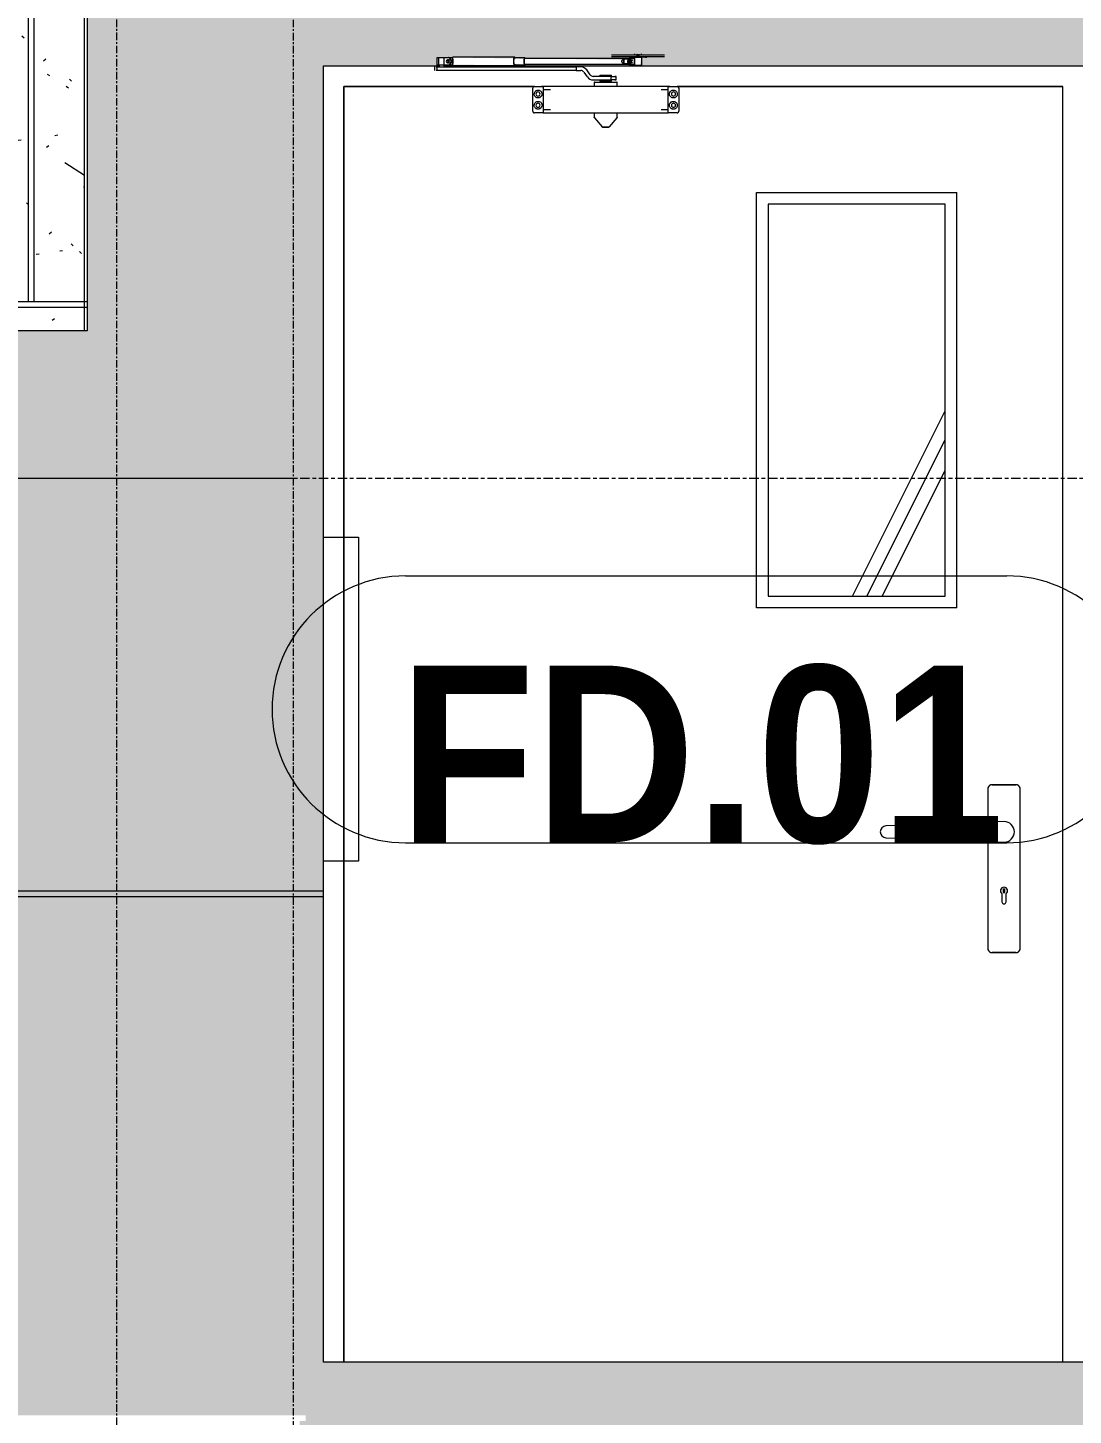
# Model space of a CAD drawing. Header units: millimetres. Extents: x 9199 to 175431, y -4466 to 35300.
# Drawn here: x 33386 to 35160, y 610 to 2965 of the extents above; entities that cross this region are included whole.
import ezdxf

# ---------------------------------------------------------------- set-up
doc = ezdxf.new("R2010")
doc.units = ezdxf.units.MM
doc.linetypes.add('Centre', pattern=[31.75, 6.35, -4.7625, 15.875, -4.7625])
doc.linetypes.add('Grid Line', pattern=[22.225, 12.7, -3.175, 3.175, -3.175])
for name, color, linetype, lineweight in [('0-1', 7, 'Continuous', 5), ('A-DOOR', 31, 'Continuous', 9), ('A-DOOR-FRAM', 31, 'Continuous', 9), ('A-DOOR-IDEN', 31, 'Continuous', 9), ('A-FLOR-HRAL', 11, 'Continuous', 9), ('A-FLOR-LEVL-2', 51, 'Centre', 9), ('A-WALL', 113, 'Continuous', 9), ('A-WALL-PATT-1', 9, 'Continuous', 9), ('A-WALL-PATT-2', 111, 'Continuous', 5), ('S-BEAM-1', 7, 'Continuous', 9), ('S-GRID-1', 1, 'Grid Line', 9)]:
    doc.layers.add(name, color=color, linetype=linetype, lineweight=lineweight)
doc.styles.add('Arial_B_2', font='arialbd.ttf', dxfattribs={"width": 0.9, "height": 300})

# ---------------------------------------------------------------- blocks, each defined once
blk = doc.blocks.new('NCV_TKTC_KET CAU_rvt-1-TKCS_MẶT ĐỨNG HƯỚNG ĐÔNG')
at = {"layer": 'S-BEAM-1'}
for p, q in [((33887.4, 2100), (33946.9, 2100)), ((33946.9, 2100), (33946.9, 1550)), ((33946.9, 1550), (33887.4, 1550))]:
    blk.add_line(p, q, dxfattribs=at)
blk = doc.blocks.new('NCV_TKTC_TANG 1_rvt-1-TKCS_MẶT ĐỨNG HƯỚNG ĐÔNG')
at = {"layer": 'A-WALL-PATT-1'}
h = blk.add_hatch(dxfattribs=at)
h.set_pattern_fill('FP_2', color=256, style=0, pattern_type=2)
h.set_pattern_definition([(50, (51388.9, 1200), (1093.104, -95.634), [114.3, -1257.3]), (355, (51388.9, 1200), (-211.46, 1146.34), [91.44, -1005.84]), (100.451, (51480, 1192), (881.656, 1050.7), [97.14, -1068.54]), (46.184, (51389, 1504.8), (1626.475, -252.26), [171.45, -1885.95]), (96.636, (51524.5, 1483.8), (1424.42, 1484.57), [145.71, -1602.81]), (351.184, (51389, 1504.8), (1424.43, 1484.55), [137.16, -1508.76]), (21, (51541.3, 1428.6), (909.686, -613.59), [114.3, -1257.3]), (326, (51541.3, 1428.6), (370.81, 1105.13), [91.44, -1005.84]), (71.451, (51617.1, 1377.5), (1280.503, 491.53), [97.14, -1068.54]), (37.5, (51388.93, 1200), (18.531, 507.33), [50.292, -943.356, 50.292, -970.788, -1009.65]), (37.5, (51388.93, 1200), (18.531, 507.33), [-2014.728, 50.292, -959.358]), (7.5, (51388.93, 1200), (400.918, 601.084), [50.292, -531.876, 50.292, -920.496, -384.81]), (7.5, (51388.93, 1200), (400.918, 601.084), [-1552.956, 50.292, -334.518]), (327.5, (51049.1, 1200), (813.545, -34.374), [50.292, -330.708, 50.292, -1138.428, -1577.34]), (327.5, (51049.1, 1200), (813.545, -34.374), [-1569.72, 50.292, -1527.048]), (317.5, (50896.7, 1200), (888.775, 152.56), [50.292, -445.008, 50.292, -739.14, -1120.14]), (317.5, (50896.7, 1200), (888.775, 152.56), [-1284.73, 50.29, -1069.85])])
h.paths.add_polyline_path([(30661, 2450), (30812.4, 2450), (30812.4, 2490), (30646.9, 2490), (30646.9, 2450)])
h.paths.add_polyline_path([(33481.9, 2450), (33481.9, 2490), (33312.4, 2490), (33312.4, 2450)])
h.paths.add_polyline_path([(30812.4, 2500), (30812.4, 3590), (30738.9, 3590), (30738.9, 2500)])
h.paths.add_polyline_path([(30677.4, 2500), (30728.9, 2500), (30728.9, 3590), (30646.9, 3590), (30646.9, 2500), (30664.5, 2500)])
h.paths.add_polyline_path([(33312.4, 2500), (33387, 2500), (33387, 3590), (33312.4, 3590), (33312.4, 2572.9)])
h.paths.add_polyline_path([(33397, 2500), (33481.9, 2500), (33481.9, 3590), (33397, 3590), (33397, 2513.3)])
h.paths.add_polyline_path([(33486.9, 3600), (33486.9, 4950), (30646.9, 4950), (30646.9, 3600), (30812.4, 3600), (30812.4, 4600), (33312.4, 4600), (33312.4, 3600), (33450.5, 3600)])
h = blk.add_hatch(dxfattribs=at)
h.set_pattern_fill('FP_3', color=256, style=0, pattern_type=2)
h.set_pattern_definition([(37.5, (51388.93, 1200), (-4.7995, 146.8239), [5.029, -110.795, 5.029, -124.511, -123.825]), (37.5, (51388.93, 1200), (-4.7995, 146.8239), [-245.364, 5.029, -118.796]), (7.5, (51388.93, 1200), (134.8574, 215.0472), [5.029, -57.455, 5.029, -99.365, -40.005]), (7.5, (51388.93, 1200), (134.8574, 215.0472), [-166.878, 5.029, -34.976]), (327.5, (51295.21, 1200), (237.29776, 0.4316), [5.029, -33.071, 5.029, -132.131, -179.07]), (327.5, (51295.21, 1200), (237.29776, 0.4316), [-175.26, 5.029, -174.041]), (317.5, (51295.2, 1200), (229.067, 66.8792), [5.029, -14.021, 5.029, -84.887, -102.87]), (317.5, (51295.2, 1200), (229.067, 66.8792), [-108.966, 5.029, -97.841])])
h.paths.add_polyline_path([(30661, 2450), (30812.4, 2450), (30812.4, 2490), (30646.9, 2490), (30646.9, 2450)])
h.paths.add_polyline_path([(33481.9, 2450), (33481.9, 2490), (33312.4, 2490), (33312.4, 2450)])
h.paths.add_polyline_path([(30812.4, 2500), (30812.4, 3590), (30738.9, 3590), (30738.9, 2500)])
h.paths.add_polyline_path([(30677.4, 2500), (30728.9, 2500), (30728.9, 3590), (30646.9, 3590), (30646.9, 2500), (30664.5, 2500)])
h.paths.add_polyline_path([(33312.4, 2500), (33387, 2500), (33387, 3590), (33312.4, 3590), (33312.4, 2572.9)])
h.paths.add_polyline_path([(33397, 2500), (33481.9, 2500), (33481.9, 3590), (33397, 3590), (33397, 2513.3)])
h.paths.add_polyline_path([(33486.9, 3600), (33486.9, 4950), (30646.9, 4950), (30646.9, 3600), (30812.4, 3600), (30812.4, 4600), (33312.4, 4600), (33312.4, 3600), (33450.5, 3600)])
blk = doc.blocks.new('FD_01 - FD_01-1200x2200mm-1787917-TKCS_MẶT ĐỨNG HƯỚNG ĐÔNG')
at = {"layer": 'A-DOOR'}
h = blk.add_hatch(dxfattribs=at)
h.set_pattern_fill('FP_1', color=256, style=0, pattern_type=2)
h.set_pattern_definition([(63.435, (53179.2, 1304.34), (-0.001, 1524), [532.46, -2875.3]), (63.435, (51655.2, 1304.34), (-0.001, 1524), [532.46, -2875.3]), (63.435, (53908.74, 1598.8), (-0.001, 1524), [532.46, -2875.3]), (63.435, (52384.74, 1598.8), (-0.001, 1524), [532.46, -2875.3]), (63.435, (53798.3, 1494.84), (-0.001, 1524), [532.46, -2875.3]), (63.435, (52274.3, 1494.84), (-0.001, 1524), [532.46, -2875.3]), (63.435, (53685.8, 2090.1), (-0.001, 1524), [258.8, -3148.97]), (63.435, (52161.8, 2090.1), (-0.001, 1524), [258.8, -3148.97]), (63.435, (53612.15, 1997.95), (-0.001, 1524), [532.46, -2875.3]), (63.435, (52088.15, 1997.95), (-0.001, 1524), [532.46, -2875.3]), (63.435, (53625.14, 2064.1), (-0.001, 1524), [532.46, -2875.3]), (63.435, (52101.14, 2064.1), (-0.001, 1524), [532.46, -2875.3]), (63.435, (53010.3, 1773.94), (-0.001, 1524), [532.46, -2875.3]), (63.435, (51486.3, 1773.94), (-0.001, 1524), [532.46, -2875.3]), (63.435, (53023.3, 1851.9), (-0.001, 1524), [532.46, -2875.3]), (63.435, (51499.3, 1851.9), (-0.001, 1524), [532.46, -2875.3]), (63.435, (53026.8, 1908.1), (-0.001, 1524), [532.46, -2875.3]), (63.435, (51502.8, 1908.1), (-0.001, 1524), [532.46, -2875.3])])
h.paths.add_polyline_path([(34642.4, 2000), (34942.4, 2000), (34942.4, 2665), (34642.4, 2665), (34642.4, 2196.1)])
for p, q in [((34415.2, 2920.3), (34415.2, 2918.5)), ((34421.2, 2920.3), (34421.2, 2920.3)), ((34421.2, 2920.3), (34421.2, 2920.3)), ((34427.2, 2918.5), (34427.2, 2920.3)), ((34076.2, 2898), (34076.2, 2892)), ((34078.6, 2898), (34080.8, 2898)), ((34080.2, 2914), (34080.2, 2901)), ((34080.8, 2914), (34092.4, 2914)), ((34092.4, 2901), (34080.8, 2901)), ((34080.8, 2898), (34316.2, 2898)), ((34080.8, 2892), (34080.8, 2898)), ((34082.7, 2914), (34082.7, 2898)), ((34083.9, 2901), (34083.9, 2898)), ((34092.4, 2914), (34099.5, 2914)), ((34092.4, 2901), (34092.4, 2914)), ((34099.5, 2901), (34092.4, 2901)), ((34092.5, 2898), (34092.5, 2901.2)), ((34093.7, 2898), (34093.7, 2901)), ((34099.5, 2914), (34100, 2914)), ((34099.5, 2914), (34106.3, 2914)), ((34100, 2901), (34099.5, 2901)), ((34106.3, 2901), (34099.5, 2901)), ((34106.3, 2901), (34106.3, 2914)), ((34106.3, 2913.6), (34106.3, 2901.4)), ((34106.3, 2901.4), (34106.3, 2913.6)), ((34211.8, 2914.5), (34107.2, 2914.5)), ((34107.2, 2900.5), (34211.8, 2900.5)), ((34229.2, 2913.5), (34211.8, 2913.5)), ((34211.8, 2901.5), (34229.2, 2901.5)), ((34415.6, 2912.5), (34229.2, 2912.5)), ((34229.2, 2902.5), (34415.6, 2902.5)), ((34324.6, 2898), (34316.2, 2898)), ((34316.2, 2898), (34316.2, 2892)), ((34324.6, 2898), (34324.6, 2898)), ((34376.2, 2918.5), (34376.6, 2918.5)), ((34376.2, 2915.5), (34376.6, 2915.5)), ((34376.6, 2918.5), (34395.8, 2918.5)), ((34376.6, 2915.5), (34395.8, 2915.5)), ((34395.8, 2918.5), (34396.2, 2918.5)), ((34395.8, 2915.5), (34396.2, 2915.5)), ((34396.2, 2918.5), (34401.4, 2918.5)), ((34396.2, 2915.5), (34401.4, 2915.5)), ((34397.1, 2911.5), (34404, 2911.5)), ((34397.1, 2911.5), (34397.1, 2903.5)), ((34404, 2903.5), (34397.1, 2903.5)), ((34401.4, 2918.5), (34402.6, 2918.5)), ((34401.4, 2915.5), (34402.6, 2915.5)), ((34402.6, 2918.5), (34419.1, 2918.5)), ((34402.6, 2915.5), (34419.1, 2915.5)), ((34404, 2911.5), (34405.2, 2911.5)), ((34405.2, 2903.5), (34404, 2903.5)), ((34405.2, 2911.5), (34410, 2911.5)), ((34410, 2903.5), (34405.2, 2903.5)), ((34406.8, 2911.5), (34405.6, 2911.5)), ((34405.6, 2903.5), (34406.8, 2903.5)), ((34406.2, 2914.5), (34408.2, 2914.5)), ((34408.2, 2914.5), (34406.2, 2914.5)), ((34410, 2911.5), (34406.8, 2911.5)), ((34406.8, 2903.5), (34410, 2903.5)), ((34410.3, 2914.5), (34408.2, 2914.5)), ((34410.3, 2914.5), (34415.9, 2914.5)), ((34415.9, 2900.5), (34410.3, 2900.5)), ((34411.6, 2908.9), (34411.6, 2910.8)), ((34411.6, 2904.2), (34411.6, 2906)), ((34414.7, 2914.5), (34414.7, 2900.5)), ((34415.9, 2914.5), (34427.5, 2914.5)), ((34415.9, 2900.5), (34415.9, 2914.5)), ((34427.5, 2900.5), (34415.9, 2900.5)), ((34416.2, 2915.5), (34416.2, 2914.5)), ((34421.2, 2918.5), (34418.7, 2918.5)), ((34418.7, 2918.5), (34421.2, 2918.5)), ((34421.2, 2915.5), (34418.7, 2915.5)), ((34418.7, 2915.5), (34421.2, 2915.5)), ((34421.2, 2915.5), (34418.7, 2915.5)), ((34418.7, 2915.5), (34421.2, 2915.5)), ((34419.1, 2918.5), (34423.3, 2918.5)), ((34419.1, 2918.5), (34423.3, 2918.5)), ((34423.3, 2917.5), (34419.1, 2917.5)), ((34419.1, 2915.5), (34423.3, 2915.5)), ((34419.1, 2915.5), (34423.3, 2915.5)), ((34421.2, 2918.5), (34419.6, 2918.5)), ((34419.6, 2918.5), (34421.2, 2918.5)), ((34421.2, 2918.5), (34423.7, 2918.5)), ((34423.7, 2918.5), (34421.2, 2918.5)), ((34421.2, 2918.5), (34422.7, 2918.5)), ((34422.7, 2918.5), (34421.2, 2918.5)), ((34421.2, 2915.5), (34423.7, 2915.5)), ((34423.7, 2915.5), (34421.2, 2915.5)), ((34421.2, 2915.5), (34423.7, 2915.5)), ((34423.7, 2915.5), (34421.2, 2915.5)), ((34423.3, 2918.5), (34439.8, 2918.5)), ((34423.3, 2915.5), (34439.8, 2915.5)), ((34426, 2900.5), (34427.7, 2900.5)), ((34426.2, 2914.5), (34426.2, 2915.5)), ((34434.2, 2914.5), (34426.8, 2914.5)), ((34427.5, 2914.5), (34427.1, 2914.5)), ((34427.7, 2900.5), (34427.5, 2900.5)), ((34427.7, 2900.5), (34427.7, 2914.5)), ((34434.2, 2914.5), (34436.2, 2914.5)), ((34436.2, 2914.5), (34434.2, 2914.5)), ((34439.8, 2918.5), (34440.9, 2918.5)), ((34439.8, 2915.5), (34440.9, 2915.5)), ((34440.9, 2918.5), (34446.1, 2918.5)), ((34440.9, 2915.5), (34446.1, 2915.5)), ((34446.2, 2918.5), (34446.5, 2918.5)), ((34446.2, 2915.5), (34446.5, 2915.5)), ((34446.5, 2918.5), (34465.8, 2918.5)), ((34446.5, 2915.5), (34465.8, 2915.5)), ((34465.8, 2918.5), (34466.2, 2918.5)), ((34465.8, 2915.5), (34466.2, 2915.5)), ((34080.8, 2892), (34078.6, 2892)), ((34316.2, 2892), (34080.8, 2892)), ((34316.2, 2892), (34324.6, 2892)), ((34329.5, 2889.4), (34335.3, 2881.1)), ((34340.2, 2884.6), (34334.4, 2892.9)), ((34375.6, 2882), (34345.2, 2882)), ((34345.2, 2876), (34375.6, 2876)), ((34356.5, 2884), (34359.2, 2884)), ((34356.5, 2884), (34356.5, 2882)), ((34356.5, 2876), (34356.5, 2874)), ((34357.9, 2874), (34356.5, 2874)), ((34357.6, 2874), (34357.6, 2872)), ((34357.9, 2874), (34357.6, 2874)), ((34357.6, 2874), (34357.9, 2874)), ((34364.2, 2874), (34357.9, 2874)), ((34357.9, 2874), (34360.2, 2874)), ((34359.2, 2874), (34357.9, 2874)), ((34359.2, 2884), (34369.2, 2884)), ((34359.2, 2882), (34359.2, 2884)), ((34359.2, 2874), (34359.2, 2876)), ((34364.2, 2874), (34359.2, 2874)), ((34360.2, 2874), (34368.9, 2874)), ((34372.9, 2874), (34364.2, 2874)), ((34369.2, 2874), (34364.2, 2874)), ((34368.9, 2874), (34372.9, 2874)), ((34369.2, 2884), (34376.6, 2884)), ((34369.2, 2882), (34369.2, 2884)), ((34369.2, 2874), (34369.2, 2876)), ((34372.9, 2874), (34369.2, 2874)), ((34376.6, 2874), (34372.9, 2874)), ((34375.2, 2874), (34374.3, 2874)), ((34374.3, 2874), (34375.2, 2874)), ((34375.2, 2874), (34375.6, 2874)), ((34375.6, 2874), (34375.2, 2874)), ((34375.6, 2876), (34375.6, 2882)), ((34375.6, 2882), (34384, 2882)), ((34384, 2876), (34375.6, 2876)), ((34375.6, 2872), (34375.6, 2874)), ((34376.6, 2882), (34376.6, 2884)), ((34376.6, 2874), (34376.6, 2876)), ((34384, 2882), (34381.8, 2882)), ((34381.8, 2876), (34384, 2876)), ((34384, 2876), (34384, 2882)), ((33922.4, 2865), (33922.4, 700)), ((34245.6, 2865), (33922.4, 2865)), ((34242.6, 2823), (34242.6, 2862)), ((34245.6, 2865), (34257.8, 2865)), ((34260.6, 2865), (34257.8, 2865)), ((34257.8, 2865), (34259.8, 2865)), ((34260.2, 2865), (34260.5, 2865)), ((34472.6, 2865), (34260.6, 2865)), ((34260.6, 2865), (34260.6, 2864.7)), ((34260.6, 2864.7), (34260.6, 2856.1)), ((34272.6, 2859), (34260.6, 2859)), ((34260.6, 2856.1), (34260.6, 2854.3)), ((34260.6, 2854.3), (34260.6, 2830.7)), ((34347, 2872), (34347, 2865)), ((34347.7, 2872), (34347, 2872)), ((34347, 2872), (34385.4, 2872)), ((34385.4, 2872), (34386.1, 2872)), ((34386.1, 2872), (34385.4, 2872)), ((34386.1, 2865), (34386.1, 2872)), ((34472.6, 2859), (34460.6, 2859)), ((34475.3, 2865), (34472.6, 2865)), ((34472.6, 2865), (34472.9, 2865)), ((34472.6, 2864.7), (34472.6, 2865)), ((34472.6, 2856.1), (34472.6, 2864.7)), ((34472.6, 2854.3), (34472.6, 2856.1)), ((34472.6, 2830.7), (34472.6, 2854.3)), ((34473.3, 2865), (34475.3, 2865)), ((34475.3, 2865), (34487.6, 2865)), ((35142.4, 2865), (34487.6, 2865)), ((34490.6, 2862), (34490.6, 2823)), ((35142.4, 700), (35142.4, 2865)), ((34260.6, 2830.7), (34260.6, 2828.9)), ((34260.6, 2828.9), (34260.6, 2820.3)), ((34260.6, 2826), (34272.6, 2826)), ((34460.6, 2826), (34472.6, 2826)), ((34472.6, 2828.9), (34472.6, 2830.7)), ((34472.6, 2820.3), (34472.6, 2828.9)), ((34257.8, 2820), (34245.6, 2820)), ((34259.8, 2820), (34257.8, 2820)), ((34260.5, 2820), (34260.2, 2820)), ((34260.6, 2820.3), (34260.6, 2820)), ((34260.6, 2820), (34472.6, 2820)), ((34347.1, 2820), (34347.1, 2812.4)), ((34347.3, 2811.7), (34360.3, 2796.3)), ((34372.8, 2796.3), (34385.8, 2811.7)), ((34386.1, 2812.4), (34386.1, 2820)), ((34472.6, 2820), (34472.6, 2820.3)), ((34472.9, 2820), (34472.6, 2820)), ((34475.3, 2820), (34473.3, 2820)), ((34487.6, 2820), (34475.3, 2820)), ((34366.6, 2796), (34366.6, 2796)), ((34366.6, 2796), (34366.6, 2796)), ((34622.4, 1980), (34622.4, 2685)), ((34622.4, 2685), (34962.4, 2685)), ((34962.4, 1980), (34962.4, 2685)), ((34642.4, 2665), (34642.4, 2000)), ((34942.4, 2665), (34642.4, 2665)), ((34942.4, 2000), (34942.4, 2665)), ((34962.4, 1980), (34622.4, 1980)), ((34642.4, 2000), (34942.4, 2000)), ((35014.9, 1672.5), (35014.9, 1616.5)), ((35062.4, 1680), (35022.4, 1680)), ((35022.4, 1680), (35062.4, 1680)), ((35069.9, 1402.5), (35069.9, 1672.5)), ((35042.4, 1617.5), (34842, 1610)), ((34842, 1590), (35042.4, 1582.5)), ((35014.9, 1583.5), (35014.9, 1402.5)), ((35038.9, 1495.1), (35038.9, 1481.2)), ((35041.7, 1497), (35041.7, 1503)), ((35043.1, 1503), (35043.1, 1497)), ((35045.9, 1481.2), (35045.9, 1495.1)), ((35022.4, 1395), (35062.4, 1395)), ((35062.4, 1395), (35022.4, 1395))]:
    blk.add_line(p, q, dxfattribs=at)
at = {"layer": 'A-DOOR', "flags": 128}
for points in [[(34393.9, 2907.5), (34394, 2908.3), (34394.3, 2909), (34394.7, 2909.7), (34395.4, 2910.4), (34396.2, 2911), (34397.1, 2911.5)], [(34397.1, 2903.5), (34396.2, 2904), (34395.4, 2904.6), (34394.7, 2905.3), (34394.3, 2906), (34394, 2906.7), (34393.9, 2907.5)], [(34397, 2909.7), (34396.7, 2909), (34396.5, 2908.3), (34396.5, 2907.5)], [(34396.5, 2907.5), (34396.5, 2906.7), (34396.7, 2906), (34397, 2905.3)], [(34245.6, 2865), (34244.9, 2864.9), (34244.3, 2864.7), (34243.7, 2864.3), (34243.2, 2863.9), (34242.9, 2863.3), (34242.6, 2862.7), (34242.6, 2862)], [(34490.6, 2862), (34490.5, 2862.7), (34490.3, 2863.3), (34489.9, 2863.9), (34489.4, 2864.3), (34488.9, 2864.7), (34488.2, 2864.9), (34487.6, 2865)], [(34242.6, 2823), (34242.6, 2822.3), (34242.9, 2821.7), (34243.2, 2821.1), (34243.7, 2820.7), (34244.3, 2820.3), (34244.9, 2820.1), (34245.6, 2820)], [(34347.3, 2811.7), (34347.3, 2811.7), (34347.3, 2811.8), (34347.2, 2811.8), (34347.2, 2811.8), (34347.2, 2811.9), (34347.2, 2811.9), (34347.2, 2812), (34347.1, 2812), (34347.1, 2812), (34347.1, 2812.1), (34347.1, 2812.1), (34347.1, 2812.2), (34347.1, 2812.2), (34347.1, 2812.3), (34347.1, 2812.3), (34347.1, 2812.3), (34347.1, 2812.4), (34347.1, 2812.4)], [(34386.1, 2812.4), (34386.1, 2812.4), (34386, 2812.3), (34386, 2812.3), (34386, 2812.2), (34386, 2812.2), (34386, 2812.1), (34386, 2812.1), (34386, 2812.1), (34386, 2812), (34386, 2812), (34385.9, 2811.9), (34385.9, 2811.9), (34385.9, 2811.9), (34385.9, 2811.8), (34385.9, 2811.8), (34385.8, 2811.7), (34385.8, 2811.7), (34385.8, 2811.7)], [(34487.6, 2820), (34488.2, 2820.1), (34488.9, 2820.3), (34489.4, 2820.7), (34489.9, 2821.1), (34490.3, 2821.7), (34490.5, 2822.3), (34490.6, 2823)], [(34361, 2796), (34360.9, 2796), (34360.9, 2796), (34360.9, 2796), (34360.8, 2796), (34360.8, 2796), (34360.8, 2796), (34360.7, 2796), (34360.7, 2796), (34360.7, 2796.1), (34360.6, 2796.1), (34360.6, 2796.1), (34360.6, 2796.1), (34360.5, 2796.1), (34360.5, 2796.1), (34360.5, 2796.2), (34360.4, 2796.2), (34360.4, 2796.2), (34360.4, 2796.2), (34360.3, 2796.3), (34360.3, 2796.3), (34360.3, 2796.3), (34360.3, 2796.3)], [(34366.6, 2796), (34366.3, 2796), (34366.1, 2796), (34365.9, 2796), (34365.7, 2796), (34365.4, 2796), (34365.2, 2796), (34365, 2796), (34364.8, 2796), (34364.6, 2796), (34364.4, 2796), (34364.2, 2796), (34364, 2796), (34363.8, 2796), (34363.6, 2796), (34363.4, 2796), (34363.2, 2796), (34363, 2796), (34362.9, 2796), (34362.7, 2796), (34362.6, 2796), (34362.4, 2796), (34362.3, 2796), (34362.1, 2796), (34362, 2796), (34361.9, 2796), (34361.7, 2796), (34361.6, 2796), (34361.5, 2796), (34361.4, 2796), (34361.4, 2796), (34361.3, 2796), (34361.2, 2796), (34361.2, 2796), (34361.1, 2796), (34361.1, 2796), (34361, 2796), (34361, 2796), (34361, 2796), (34361, 2796)], [(34361, 2796), (34361, 2796), (34361, 2796), (34361, 2796), (34361, 2796), (34361.1, 2796), (34361.1, 2796), (34361.2, 2796), (34361.3, 2796), (34361.3, 2796), (34361.4, 2796), (34361.5, 2796), (34361.6, 2796), (34361.7, 2796), (34361.8, 2796), (34362, 2796), (34362.1, 2796), (34362.2, 2796), (34362.4, 2796), (34362.5, 2796), (34362.7, 2796), (34362.8, 2796), (34363, 2796), (34363.2, 2796), (34363.4, 2796), (34363.5, 2796), (34363.7, 2796), (34363.9, 2796), (34364.1, 2796), (34364.3, 2796), (34364.5, 2796), (34364.7, 2796), (34365, 2796), (34365.2, 2796), (34365.4, 2796), (34365.6, 2796), (34365.8, 2796), (34366, 2796), (34366.3, 2796), (34366.5, 2796), (34366.6, 2796)], [(34366.6, 2796), (34366.8, 2796), (34367, 2796), (34367.2, 2796), (34367.4, 2796), (34367.7, 2796), (34367.9, 2796), (34368.1, 2796), (34368.3, 2796), (34368.5, 2796), (34368.7, 2796), (34368.9, 2796), (34369.1, 2796), (34369.3, 2796), (34369.5, 2796), (34369.7, 2796), (34369.9, 2796), (34370.1, 2796), (34370.2, 2796), (34370.4, 2796), (34370.6, 2796), (34370.7, 2796), (34370.9, 2796), (34371, 2796), (34371.1, 2796), (34371.2, 2796), (34371.4, 2796), (34371.5, 2796), (34371.6, 2796), (34371.7, 2796), (34371.7, 2796), (34371.8, 2796), (34371.9, 2796), (34372, 2796), (34372, 2796), (34372, 2796), (34372.1, 2796), (34372.1, 2796), (34372.1, 2796), (34372.1, 2796)], [(34372.1, 2796), (34372.1, 2796), (34372.1, 2796), (34372.1, 2796), (34372.1, 2796), (34372, 2796), (34372, 2796), (34371.9, 2796), (34371.8, 2796), (34371.8, 2796), (34371.7, 2796), (34371.6, 2796), (34371.5, 2796), (34371.4, 2796), (34371.3, 2796), (34371.2, 2796), (34371, 2796), (34370.9, 2796), (34370.7, 2796), (34370.6, 2796), (34370.4, 2796), (34370.3, 2796), (34370.1, 2796), (34369.9, 2796), (34369.8, 2796), (34369.6, 2796), (34369.4, 2796), (34369.2, 2796), (34369, 2796), (34368.8, 2796), (34368.6, 2796), (34368.4, 2796), (34368.2, 2796), (34367.9, 2796), (34367.7, 2796), (34367.5, 2796), (34367.3, 2796), (34367.1, 2796), (34366.8, 2796), (34366.6, 2796), (34366.6, 2796)], [(34372.8, 2796.3), (34372.8, 2796.3), (34372.8, 2796.3), (34372.8, 2796.2), (34372.7, 2796.2), (34372.7, 2796.2), (34372.7, 2796.2), (34372.6, 2796.2), (34372.6, 2796.1), (34372.6, 2796.1), (34372.5, 2796.1), (34372.5, 2796.1), (34372.5, 2796.1), (34372.4, 2796.1), (34372.4, 2796), (34372.4, 2796), (34372.3, 2796), (34372.3, 2796), (34372.3, 2796), (34372.2, 2796), (34372.2, 2796), (34372.2, 2796), (34372.1, 2796)], [(35022.4, 1680), (35022.1, 1680), (35021.8, 1680), (35021.5, 1679.9), (35021.2, 1679.9), (35020.9, 1679.9), (35020.6, 1679.8), (35020.3, 1679.7), (35020, 1679.6), (35019.7, 1679.5), (35019.4, 1679.4), (35019.2, 1679.3), (35018.9, 1679.2), (35018.6, 1679), (35018.4, 1678.9), (35018.1, 1678.7), (35017.9, 1678.5), (35017.6, 1678.3), (35017.4, 1678.1), (35017.2, 1677.9), (35017, 1677.7), (35016.8, 1677.5), (35016.6, 1677.3), (35016.4, 1677), (35016.2, 1676.8), (35016.1, 1676.6), (35015.9, 1676.3), (35015.7, 1676), (35015.6, 1675.8), (35015.5, 1675.5), (35015.4, 1675.2), (35015.3, 1674.9), (35015.2, 1674.7), (35015.1, 1674.4), (35015, 1674.1), (35015, 1673.8), (35014.9, 1673.5), (35014.9, 1673.2), (35014.9, 1672.9), (35014.9, 1672.6), (35014.9, 1672.5)], [(35069.9, 1672.5), (35069.9, 1672.8), (35069.8, 1673.1), (35069.8, 1673.4), (35069.8, 1673.7), (35069.7, 1674), (35069.6, 1674.3), (35069.6, 1674.6), (35069.5, 1674.9), (35069.4, 1675.1), (35069.3, 1675.4), (35069.1, 1675.7), (35069, 1676), (35068.9, 1676.2), (35068.7, 1676.5), (35068.6, 1676.7), (35068.4, 1677), (35068.2, 1677.2), (35068, 1677.4), (35067.8, 1677.7), (35067.6, 1677.9), (35067.4, 1678.1), (35067.1, 1678.3), (35066.9, 1678.5), (35066.7, 1678.6), (35066.4, 1678.8), (35066.2, 1679), (35065.9, 1679.1), (35065.6, 1679.3), (35065.4, 1679.4), (35065.1, 1679.5), (35064.8, 1679.6), (35064.5, 1679.7), (35064.2, 1679.8), (35063.9, 1679.8), (35063.6, 1679.9), (35063.3, 1679.9), (35063, 1680), (35062.7, 1680), (35062.4, 1680), (35062.4, 1680)], [(35014.9, 1402.5), (35014.9, 1402.2), (35014.9, 1401.9), (35014.9, 1401.6), (35015, 1401.3), (35015, 1401), (35015.1, 1400.7), (35015.2, 1400.4), (35015.2, 1400.2), (35015.3, 1399.9), (35015.5, 1399.6), (35015.6, 1399.3), (35015.7, 1399), (35015.9, 1398.8), (35016, 1398.5), (35016.2, 1398.3), (35016.4, 1398), (35016.5, 1397.8), (35016.7, 1397.6), (35016.9, 1397.3), (35017.1, 1397.1), (35017.4, 1396.9), (35017.6, 1396.7), (35017.8, 1396.5), (35018.1, 1396.4), (35018.3, 1396.2), (35018.6, 1396), (35018.8, 1395.9), (35019.1, 1395.8), (35019.4, 1395.6), (35019.7, 1395.5), (35019.9, 1395.4), (35020.2, 1395.3), (35020.5, 1395.2), (35020.8, 1395.2), (35021.1, 1395.1), (35021.4, 1395.1), (35021.7, 1395), (35022, 1395), (35022.3, 1395), (35022.4, 1395)], [(35062.4, 1395), (35062.7, 1395), (35063, 1395), (35063.3, 1395.1), (35063.6, 1395.1), (35063.9, 1395.1), (35064.1, 1395.2), (35064.4, 1395.3), (35064.7, 1395.4), (35065, 1395.5), (35065.3, 1395.6), (35065.6, 1395.7), (35065.8, 1395.8), (35066.1, 1396), (35066.3, 1396.1), (35066.6, 1396.3), (35066.8, 1396.5), (35067.1, 1396.7), (35067.3, 1396.9), (35067.5, 1397.1), (35067.7, 1397.3), (35067.9, 1397.5), (35068.1, 1397.7), (35068.3, 1398), (35068.5, 1398.2), (35068.7, 1398.4), (35068.8, 1398.7), (35069, 1399), (35069.1, 1399.2), (35069.2, 1399.5), (35069.4, 1399.8), (35069.5, 1400.1), (35069.5, 1400.3), (35069.6, 1400.6), (35069.7, 1400.9), (35069.8, 1401.2), (35069.8, 1401.5), (35069.8, 1401.8), (35069.9, 1402.1), (35069.9, 1402.4), (35069.9, 1402.5)]]:
    blk.add_lwpolyline(points, dxfattribs=at)
at = {"layer": 'A-DOOR'}
for centre, radius, start, end in [((34251.6, 2852), 3.5, 0, 180), ((34251.6, 2852), 3.5, 180, 0), ((34481.6, 2852), 3.5, 0, 180), ((34481.6, 2852), 3.5, 180, 0), ((34251.6, 2833), 3.5, 0, 180), ((34251.6, 2833), 3.5, 180, 0), ((34481.6, 2833), 3.5, 0, 180), ((34481.6, 2833), 3.5, 180, 0), ((35022.4, 1672.5), 7.5, 150, 180), ((35022.4, 1672.5), 7.5, 90, 120), ((35062.4, 1672.5), 7.5, 60, 90), ((35062.4, 1672.5), 7.5, 0, 30), ((34842.4, 1600), 10, 92.1456, 180), ((35042.4, 1600), 17.5, 0, 90), ((34842.4, 1600), 10, 180, 267.8544), ((35042.4, 1600), 17.5, 270, 360), ((35042.4, 1500), 6, 305.6853, 234.3147), ((35042.4, 1503), 0.7, 0, 180), ((35042.4, 1503), 0.7, 0, 180), ((35042.4, 1497), 0.7, 180, 0), ((35042.4, 1497), 0.7, 180, 0), ((35042.4, 1481.2), 3.5, 180, 0), ((35022.4, 1402.5), 7.52, 180, 210), ((35022.4, 1402.5), 7.52, 240, 270), ((35062.4, 1402.5), 7.5, 270, 300), ((35062.4, 1402.5), 7.5, 330, 0)]:
    blk.add_arc(centre, radius, start, end, dxfattribs=at)
for centre, major_axis, ratio, start_param, end_param in [((34098.2, 2907.5), (0, 2.5), 0.965835, 4.712389, 7.853982), ((34098.2, 2907.5), (0, 2.5), 0.965835, 1.570796, 4.712389), ((34098.8, 2907.5), (0, 2.5), 0.965835, 4.712389, 7.853982), ((34098.8, 2907.5), (0, 2.5), 0.965835, 4.712389, 7.853982), ((34098.8, 2907.5), (0, 2.5), 0.965835, 1.570796, 4.712389), ((34098.8, 2907.5), (0, 2.5), 0.965835, 1.570796, 4.712389), ((34100.6, 2907.5), (0, 2.5), 0.965835, 5.497787, 7.853982), ((34100.6, 2907.5), (0, 2.5), 0.965835, 1.570796, 3.926991), ((34100.6, 2907.5), (0, 2.5), 0.965835, 5.497787, 7.853982), ((34100.6, 2907.5), (0, 2.5), 0.965835, 1.570796, 3.926991), ((34101.1, 2907.5), (0, 2.5), 0.965835, 5.759587, 7.853982), ((34101.1, 2907.5), (0, 2.5), 0.965835, 1.570796, 3.665191), ((34097.6, 2907.5), (0, 6.79), 0.965835, 4.712389, 5.992125), ((34097.6, 2907.5), (0, 6.79), 0.965835, 3.432653, 4.712389), ((34098.1, 2907.5), (0, 6.79), 0.965835, 4.712389, 5.992125), ((34098.1, 2907.5), (0, 6.79), 0.965835, 3.432653, 4.712389), ((34107.2, 2907.5), (0, 7), 0.259156, 0, 0.50718), ((34107.2, 2907.5), (0, 7), 0.259156, 2.634413, 3.141593), ((34211.8, 2907.5), (0, 7), 0.259156, 5.497787, 7.853982), ((34211.8, 2907.5), (0, 7), 0.259156, 1.570796, 3.926991), ((34211.8, 2907.5), (0, 6), 0.259156, 5.759587, 7.853982), ((34211.8, 2907.5), (0, 6), 0.259156, 1.570796, 3.665191), ((34229.2, 2907.5), (0, 6), 0.259156, 5.759587, 7.853982), ((34229.2, 2907.5), (0, 6), 0.259156, 1.570796, 3.665191), ((34229.2, 2907.5), (0, 5), 0.259156, 0, 1.570796), ((34229.2, 2907.5), (0, 5), 0.259156, 1.570796, 3.141593), ((34324.6, 2886), (0, 12), 1, 5.323254, 6.283185), ((34410.3, 2907.5), (0, 7), 0.965835, 0, 1.570796), ((34410.3, 2907.5), (0, 7), 0.965835, 1.570796, 3.141593), ((34410.8, 2907.5), (0, 7), 0.965835, 0.261799, 1.570796), ((34410.8, 2907.5), (0, 7), 0.965835, 1.570796, 2.879793), ((34408.1, 2907.5), (0, 2.5), 0.965835, 4.712389, 7.853982), ((34408.1, 2907.5), (0, 2.5), 0.965835, 1.570796, 4.712389), ((34412.4, 2907.5), (0, 7), 0.965835, 0.523599, 1.308997), ((34412.4, 2907.5), (0, 7), 0.965835, 1.832596, 2.617994), ((34412.9, 2907.5), (0, 7), 0.965835, 0.523599, 1.570796), ((34412.9, 2907.5), (0, 7), 0.965835, 1.570796, 2.617994), ((34408.6, 2907.5), (0, 2.5), 0.965835, 5.759587, 7.853982), ((34408.6, 2907.5), (0, 2.5), 0.965835, 5.759587, 7.853982), ((34408.6, 2907.5), (0, 2.5), 0.965835, 1.570796, 3.665191), ((34408.6, 2907.5), (0, 2.5), 0.965835, 1.570796, 3.665191), ((34410.1, 2907.5), (0, 2.5), 0.965835, 0.261799, 1.570796), ((34410.1, 2907.5), (0, 2.5), 0.965835, 0.261799, 1.570796), ((34410.1, 2907.5), (0, 2.5), 0.965835, 1.570796, 2.879793), ((34410.1, 2907.5), (0, 2.5), 0.965835, 1.570796, 2.879793), ((34410.7, 2907.5), (0, 2.5), 0.965835, 0.523599, 1.570796), ((34410.7, 2907.5), (0, 2.5), 0.965835, 1.570796, 2.617994), ((34408.6, 2907.5), (0, 2.5), 0.965835, 5.235988, 5.497787), ((34408.6, 2907.5), (0, 2.5), 0.965835, 5.235988, 5.497787), ((34408.6, 2907.5), (0, 2.5), 0.965835, 3.926991, 4.18879), ((34408.6, 2907.5), (0, 2.5), 0.965835, 3.926991, 4.18879), ((34410.1, 2907.5), (0, 2.5), 0.965835, 5.759587, 6.021386), ((34410.1, 2907.5), (0, 2.5), 0.965835, 5.759587, 6.021386), ((34410.1, 2907.5), (0, 2.5), 0.965835, 3.403392, 3.665191), ((34410.1, 2907.5), (0, 2.5), 0.965835, 3.403392, 3.665191), ((34412.4, 2907.5), (0, 5), 0.259156, 1.110588, 1.340692), ((34412.4, 2907.5), (0, 5), 0.259156, 1.8009, 2.031004), ((34410.7, 2907.5), (0, 2.5), 0.965835, 5.759587, 6.021386), ((34410.7, 2907.5), (0, 2.5), 0.965835, 3.403392, 3.665191), ((34324.6, 2886), (0, 6), 1, 5.323254, 6.283185), ((34345.2, 2888), (0, 12), 1, 2.181662, 3.141593), ((34345.2, 2888), (0, 6), 1, 2.181662, 3.141593)]:
    blk.add_ellipse(centre, major_axis=major_axis, ratio=ratio, start_param=start_param, end_param=end_param, dxfattribs=at)
for points, knots in [([(34106.3, 2913.6), (34106.3, 2913.5), (34106.3, 2913.2), (34106.4, 2912.8), (34106.4, 2912.5), (34106.5, 2912.3), (34106.6, 2912), (34106.6, 2911.8), (34106.7, 2911.7), (34106.7, 2911.5), (34106.7, 2911.3), (34106.8, 2911.1), (34106.9, 2910.8), (34106.9, 2910.6), (34107, 2910.4), (34107, 2910.3), (34107.1, 2910), (34107.1, 2909.8), (34107.2, 2909.4), (34107.3, 2909), (34107.3, 2908.7), (34107.4, 2908.2), (34107.4, 2907.8), (34107.4, 2907.5)], [0, 0, 0, 0, 0.1, 0.2, 0.25, 0.3, 0.35, 0.375, 0.4, 0.425, 0.45, 0.5, 0.55, 0.575, 0.6, 0.625, 0.65, 0.7, 0.75, 0.8, 0.85, 0.9, 1, 1, 1, 1]), ([(34107.4, 2907.5), (34107.4, 2907.2), (34107.4, 2906.8), (34107.3, 2906.3), (34107.3, 2906), (34107.2, 2905.6), (34107.1, 2905.2), (34107.1, 2905), (34107, 2904.7), (34107, 2904.6), (34106.9, 2904.4), (34106.9, 2904.2), (34106.8, 2903.9), (34106.7, 2903.7), (34106.7, 2903.5), (34106.7, 2903.3), (34106.6, 2903.2), (34106.6, 2903), (34106.5, 2902.7), (34106.4, 2902.5), (34106.4, 2902.2), (34106.3, 2901.8), (34106.3, 2901.5), (34106.3, 2901.4)], [0, 0, 0, 0, 0.1, 0.15, 0.2, 0.25, 0.3, 0.35, 0.375, 0.4, 0.425, 0.45, 0.5, 0.55, 0.575, 0.6, 0.625, 0.65, 0.7, 0.75, 0.8, 0.9, 1, 1, 1, 1]), ([(34245.2, 2852), (34245.2, 2853.2), (34245.7, 2855), (34247.2, 2856.9), (34248.6, 2857.9), (34250.3, 2858.5), (34252.1, 2858.7), (34253.9, 2858.4), (34255.5, 2857.6), (34256.9, 2856.4), (34257.5, 2855.4), (34257.8, 2854.9)], [0, 0, 0, 0, 0.2, 0.3, 0.4, 0.5, 0.6, 0.7, 0.8, 0.9, 1, 1, 1, 1]), ([(34257.8, 2849.1), (34257.3, 2848), (34256.1, 2846.7), (34253.9, 2845.6), (34252.1, 2845.3), (34250.3, 2845.5), (34248.6, 2846.1), (34247.2, 2847.1), (34246.1, 2848.5), (34245.3, 2850.2), (34245.2, 2851.4), (34245.2, 2852)], [0, 0, 0, 0, 0.2, 0.3, 0.4, 0.5, 0.6, 0.7, 0.8, 0.9, 1, 1, 1, 1]), ([(34475.3, 2854.9), (34475.8, 2856), (34477, 2857.3), (34479.2, 2858.4), (34481, 2858.7), (34482.8, 2858.5), (34484.5, 2857.9), (34485.9, 2856.9), (34487, 2855.5), (34487.8, 2853.8), (34487.9, 2852.6), (34487.9, 2852)], [0, 0, 0, 0, 0.2, 0.3, 0.4, 0.5, 0.6, 0.7, 0.8, 0.9, 1, 1, 1, 1]), ([(34487.9, 2852), (34487.9, 2850.8), (34487.4, 2849), (34485.9, 2847.1), (34484.5, 2846.1), (34482.8, 2845.5), (34481, 2845.3), (34479.2, 2845.6), (34477.6, 2846.4), (34476.2, 2847.6), (34475.6, 2848.6), (34475.3, 2849.1)], [0, 0, 0, 0, 0.2, 0.3, 0.4, 0.5, 0.6, 0.7, 0.8, 0.9, 1, 1, 1, 1]), ([(34245.2, 2833), (34245.2, 2834.2), (34245.7, 2836), (34247.2, 2837.9), (34248.6, 2838.9), (34250.3, 2839.5), (34252.1, 2839.7), (34253.9, 2839.4), (34255.5, 2838.6), (34256.9, 2837.4), (34257.5, 2836.4), (34257.8, 2835.9)], [0, 0, 0, 0, 0.2, 0.3, 0.4, 0.5, 0.6, 0.7, 0.8, 0.9, 1, 1, 1, 1]), ([(34257.8, 2830.1), (34257.3, 2829), (34256.1, 2827.7), (34253.9, 2826.6), (34252.1, 2826.3), (34250.3, 2826.5), (34248.6, 2827.1), (34247.2, 2828.1), (34246.1, 2829.5), (34245.3, 2831.2), (34245.2, 2832.4), (34245.2, 2833)], [0, 0, 0, 0, 0.2, 0.3, 0.4, 0.5, 0.6, 0.7, 0.8, 0.9, 1, 1, 1, 1]), ([(34475.3, 2835.9), (34475.8, 2837), (34477, 2838.3), (34479.2, 2839.4), (34481, 2839.7), (34482.8, 2839.5), (34484.5, 2838.9), (34485.9, 2837.9), (34487, 2836.5), (34487.8, 2834.8), (34487.9, 2833.6), (34487.9, 2833)], [0, 0, 0, 0, 0.2, 0.3, 0.4, 0.5, 0.6, 0.7, 0.8, 0.9, 1, 1, 1, 1]), ([(34487.9, 2833), (34487.9, 2831.8), (34487.4, 2830), (34485.9, 2828.1), (34484.5, 2827.1), (34482.8, 2826.5), (34481, 2826.3), (34479.2, 2826.6), (34477.6, 2827.4), (34476.2, 2828.6), (34475.6, 2829.6), (34475.3, 2830.1)], [0, 0, 0, 0, 0.2, 0.3, 0.4, 0.5, 0.6, 0.7, 0.8, 0.9, 1, 1, 1, 1])]:
    blk.add_open_spline(points, degree=3, knots=knots, dxfattribs=at)
for points in [[(34257.8, 2854.9), (34258, 2854.4), (34258.4, 2853.5), (34258.5, 2852.5), (34258.5, 2852)], [(34258.5, 2852), (34258.5, 2851.5), (34258.4, 2850.5), (34258, 2849.6), (34257.8, 2849.1)], [(34474.6, 2852), (34474.6, 2852.5), (34474.7, 2853.5), (34475.1, 2854.4), (34475.3, 2854.9)], [(34475.3, 2849.1), (34475.1, 2849.6), (34474.7, 2850.5), (34474.6, 2851.5), (34474.6, 2852)], [(34257.8, 2835.9), (34258, 2835.4), (34258.4, 2834.5), (34258.5, 2833.5), (34258.5, 2833)], [(34258.5, 2833), (34258.5, 2832.5), (34258.4, 2831.5), (34258, 2830.6), (34257.8, 2830.1)], [(34474.6, 2833), (34474.6, 2833.5), (34474.7, 2834.5), (34475.1, 2835.4), (34475.3, 2835.9)], [(34475.3, 2830.1), (34475.1, 2830.6), (34474.7, 2831.5), (34474.6, 2832.5), (34474.6, 2833)]]:
    blk.add_open_spline(points, degree=3, dxfattribs=at)
at = {"layer": 'A-DOOR-FRAM'}
for p, q in [((33922.4, 700), (33922.4, 2865)), ((33922.4, 2865), (34245.6, 2865)), ((34257.8, 2865), (34260.6, 2865)), ((34472.6, 2865), (34475.3, 2865)), ((34487.6, 2865), (35142.4, 2865)), ((35142.4, 700), (35142.4, 2865))]:
    blk.add_line(p, q, dxfattribs=at)
blk = doc.blocks.new('Railing - 10mm-1251313-TKCS_MẶT ĐỨNG HƯỚNG ĐÔNG')
at = {"layer": 'A-FLOR-HRAL'}
for p, q in [((70204.4, 2500), (70204.4, 3590)), ((70214.4, 2500), (70214.4, 3590))]:
    blk.add_line(p, q, dxfattribs=at)
blk = doc.blocks.new('Railing - 50 x 10mm-V44-TKCS_MẶT ĐỨNG HƯỚNG ĐÔNG')
at = {"layer": 'A-FLOR-HRAL'}
for p, q in [((33481.9, 3590), (33486.9, 3590)), ((33481.9, 2450), (33481.9, 3590))]:
    blk.add_line(p, q, dxfattribs=at)
blk = doc.blocks.new('Railing - Railing-3224988-TKCS_MẶT ĐỨNG HƯỚNG ĐÔNG')
at = {"layer": 'A-FLOR-HRAL'}
for p, q in [((30639, 2500), (33486.9, 2500)), ((33486.9, 2490), (30639, 2490))]:
    blk.add_line(p, q, dxfattribs=at)
for name, p in [('Railing - 10mm-1251313-TKCS_MẶT ĐỨNG HƯỚNG ĐÔNG', (-36817.4, 0)), ('Railing - 50 x 10mm-V44-TKCS_MẶT ĐỨNG HƯỚNG ĐÔNG', (0, 0))]:
    blk.add_blockref(name, p)
blk = doc.blocks.new('STN_Door Tag - STN_Door Tag-1788670-TKCS_MẶT ĐỨNG HƯỚNG ĐÔNG')
at = {"layer": 'A-DOOR-IDEN'}
for p, q in [((34026.9, 2034.3), (35047, 2034.3)), ((34026.9, 1581.5), (35047, 1581.5))]:
    blk.add_line(p, q, dxfattribs=at)
for centre, start, end in [((34026.9, 1807.9), 90, 270), ((35047, 1807.9), 270, 90)]:
    blk.add_arc(centre, 226.4, start, end, dxfattribs=at)

msp = doc.modelspace()

# ---------------------------------------------------------------- hatches: boundary and pattern name
at = {"layer": 'A-WALL-PATT-2'}
h = msp.add_hatch(color=256, dxfattribs=at)
h.paths.add_polyline_path([(32082.6, 2200), (33841.9, 2200), (33841.9, 3290), (33486.9, 3290), (33486.9, 2450), (30637.4, 2450), (30637.4, 3290), (30437.4, 3290), (30437.4, 2200)])
h.paths.add_polyline_path([(33486.9, 3300), (33841.9, 3300), (33841.9, 4690), (33486.9, 4690), (33486.9, 3819.1)])
h.paths.add_polyline_path([(30637.4, 3300), (30637.4, 4690), (30437.4, 4690), (30437.4, 3300), (30495.3, 3300)])
h.paths.add_polyline_path([(33841.9, 4700), (33841.9, 5550), (30437.4, 5550), (30437.4, 4700), (30637.4, 4700), (30637.4, 4950), (33486.9, 4950), (33486.9, 4700)])
h = msp.add_hatch(color=256, dxfattribs=at)
h.paths.add_polyline_path([(34106.3, 2914), (34210.5, 2912.4), (34210.4, 2903.3), (34210.2, 2900.5), (34105.3, 2902.2), (34101.2, 2907.5), (34106, 2913.6)])
h.paths.add_polyline_path([(36768, 2901), (36663.8, 2902.6), (36663.9, 2911.7), (36664.1, 2914.5), (36769, 2912.8), (36772.1, 2906.2), (36768.3, 2901.4)])
h.paths.add_polyline_path([(33841.9, 2200), (33887.4, 2200), (33887.4, 2900), (34080.7, 2901), (34081.6, 2914), (34104, 2912.8), (34097.2, 2909), (34098.2, 2907.5), (34098.2, 2904.7), (34099.9, 2904.4), (34106.3, 2901), (35177.4, 2900), (35177.4, 2200), (35696.9, 2200), (35696.9, 2900), (36768.8, 2901.4), (36777, 2906.2), (36777.2, 2909), (36776.1, 2910.3), (36774.4, 2910.6), (36768, 2914), (36793.6, 2912.8), (36792.7, 2901), (36986.9, 2900), (36986.9, 2200), (37037.4, 2200), (37037.4, 3290), (33841.9, 3290), (33841.9, 2737.1)])
h.paths.add_polyline_path([(36454.8, 2900.5), (36448.2, 2900.5), (36447.5, 2914.5), (36434.5, 2915.5), (36434.5, 2918.5), (36471.7, 2918.5), (36471.7, 2915.5), (36464, 2914.5), (36463.8, 2909.9), (36463.3, 2908.2), (36463.8, 2907.5), (36464.5, 2905.7), (36462.4, 2900.5), (36455.9, 2900.5)])
h.paths.add_polyline_path([(34419.9, 2900.5), (34410.3, 2900.5), (34410.5, 2905.1), (34411.8, 2905.8), (34411.5, 2908.8), (34409.8, 2909.3), (34409.8, 2914.5), (34402.6, 2915.5), (34402.6, 2918.5), (34439.8, 2918.5), (34439.8, 2915.5), (34426.8, 2914.5), (34424.6, 2900.5), (34420.9, 2900.5)])
h.paths.add_polyline_path([(34227.9, 2902.3), (34210.7, 2903.3), (34210.7, 2911.7), (34211, 2912.7), (34227.9, 2911), (34228.1, 2903.3), (34228.1, 2902.3)])
h.paths.add_polyline_path([(36646.5, 2902.3), (36646.4, 2904), (36646.2, 2911.7), (36646.6, 2912.7), (36663.6, 2911.7), (36663.6, 2903.3), (36663.3, 2902.3)])
h.paths.add_polyline_path([(36645.1, 2902.5), (36479.3, 2905), (36480.3, 2908.3), (36478, 2911), (36480.3, 2911.5), (36646, 2911), (36645.9, 2903.5), (36645.4, 2902.7)])
h.paths.add_polyline_path([(34229.2, 2902.5), (34228.1, 2905), (34228.9, 2912.3), (34229.2, 2912.5), (34395, 2910), (34394, 2906.7), (34396.3, 2904), (34394, 2903.5), (34257.2, 2902.7)])
h.paths.add_polyline_path([(34404, 2903.5), (34397.1, 2904), (34397.1, 2911.5), (34404.3, 2911), (34406.2, 2907.5), (34404, 2903.5)])
h.paths.add_polyline_path([(36470.3, 2903.5), (36468.8, 2908.8), (36470.3, 2911.5), (36477.2, 2911), (36477.2, 2903.5)])
h.paths.add_polyline_path([(34396.2, 2915.5), (34397.1, 2918.5), (34401.4, 2918.5), (34401.4, 2915.5), (34397.1, 2915.5)])
h.paths.add_polyline_path([(36478.1, 2915.5), (36472.9, 2915.5), (36472.9, 2918.5), (36478.1, 2918.5)])
h.paths.add_polyline_path([(36433.4, 2915.5), (36428.2, 2915.5), (36428.2, 2918.5), (36433.4, 2918.5)])
h.paths.add_polyline_path([(36455.2, 2915.5), (36455.2, 2917.5), (36451, 2917.5), (36451, 2915.5)])
h.paths.add_polyline_path([(34446.1, 2915.5), (34440.9, 2915.5), (34440.9, 2918.5), (34446.1, 2918.5)])
h.paths.add_polyline_path([(34423.3, 2915.5), (34423.3, 2917.5), (34419.1, 2917.5), (34419.1, 2915.5)])
h.paths.add_polyline_path([(34446.5, 2915.5), (34446.5, 2918.5), (34465.8, 2918.5), (34465.8, 2915.5), (34463.5, 2915.5)])
h.paths.add_polyline_path([(34395.8, 2915.5), (34376.6, 2915.5), (34376.6, 2918.5), (34395.8, 2918.5)])
h.paths.add_polyline_path([(36408.5, 2915.5), (36408.5, 2918.5), (36427.8, 2918.5), (36427.8, 2915.5)])
h.paths.add_polyline_path([(36497.7, 2915.5), (36478.5, 2915.5), (36480, 2918.5), (36497.7, 2918.5)])
h.paths.add_polyline_path([(33841.9, 3300), (37037.4, 3300), (37037.4, 4690), (33841.9, 4690), (33841.9, 3819.1)])
h.paths.add_polyline_path([(34199, 4700), (37037.4, 4700), (37037.4, 5550), (33841.9, 5550), (33841.9, 4700)])
h = msp.add_hatch(color=256, dxfattribs=at)
h.paths.add_polyline_path([(31810, 610), (33836.9, 610), (33836.9, 1490), (31786.9, 1490), (31786.9, 610)])
h.paths.add_polyline_path([(33836.9, 1500), (33836.9, 2200), (25711.9, 2200), (25711.9, 1550), (31786.9, 1550), (31786.9, 1500), (32082.6, 1500)])
h = msp.add_hatch(color=256, dxfattribs=at)
h.paths.add_polyline_path([(33847.4, 500), (37026.9, 500), (37026.9, 600), (37031.9, 600), (37031.9, 1490), (36986.9, 1490), (36986.9, 700), (35696.9, 700), (35696.9, 1490), (35177.4, 1490), (35177.4, 700), (33887.4, 700), (33887.4, 1490), (33836.9, 1490), (33837.4, 610), (33857.4, 610), (33857.4, 600), (33847.4, 600), (33847.4, 573.1)])
h.paths.add_polyline_path([(35177.4, 1500), (35696.9, 1500), (35696.9, 2200), (35177.4, 2200), (35177.4, 1519.8)])
h.paths.add_polyline_path([(33887.4, 1500), (33887.4, 2200), (33836.9, 2200), (33836.9, 1500)])
h.paths.add_polyline_path([(36986.9, 1500), (37031.9, 1500), (37031.9, 2200), (36986.9, 2200), (36986.9, 1655.1)])
for points in [[(33836.9, 1490), (33836.3, 1500), (31786.9, 1500), (31786.9, 1490), (33836.9, 1490)], [(33836.9, 1490), (33887.4, 1490), (33887.4, 1500), (33836.9, 1500)]]:
    msp.add_hatch(color=256, dxfattribs=at).paths.add_polyline_path(points)

# ---------------------------------------------------------------- linework, layer by layer
at = {"layer": 'A-FLOR-LEVL-2'}
msp.add_line((9199.1, 2200), (84597.8, 2200), dxfattribs=at)
at = {"layer": 'A-WALL'}
for p, q in [((33486.9, 4950), (33486.9, 2450)), ((33887.4, 2900), (34083.5, 2900)), ((33887.4, 700), (33887.4, 2900)), ((34091.9, 2900), (35177.4, 2900)), ((33486.9, 2450), (30637.4, 2450)), ((25721.9, 2200), (33841.9, 2200)), ((31786.9, 1500), (33887.4, 1500)), ((33887.4, 1490), (31786.9, 1490)), ((35177.4, 700), (33887.4, 700))]:
    msp.add_line(p, q, dxfattribs=at)
at = {"layer": 'S-GRID-1'}
for p, q in [((33536.9, 1454.4), (33536.9, 30542.5)), ((33836.9, -390.6), (33836.9, 3359.4)), ((33536.9, -2295.6), (33536.9, 1454.4))]:
    msp.add_line(p, q, dxfattribs=at)

# ---------------------------------------------------------------- block references
at = {"layer": '0-1'}
for name in ['NCV_TKTC_KET CAU_rvt-1-TKCS_MẶT ĐỨNG HƯỚNG ĐÔNG', 'NCV_TKTC_TANG 1_rvt-1-TKCS_MẶT ĐỨNG HƯỚNG ĐÔNG']:
    msp.add_blockref(name, (0, 0), dxfattribs=at)
at = {"layer": 'A-DOOR'}
msp.add_blockref('FD_01 - FD_01-1200x2200mm-1787917-TKCS_MẶT ĐỨNG HƯỚNG ĐÔNG', (0, 0), dxfattribs=at)
at = {"layer": 'A-DOOR-IDEN'}
msp.add_blockref('STN_Door Tag - STN_Door Tag-1788670-TKCS_MẶT ĐỨNG HƯỚNG ĐÔNG', (0, 0), dxfattribs=at)
at = {"layer": 'A-FLOR-HRAL'}
msp.add_blockref('Railing - Railing-3224988-TKCS_MẶT ĐỨNG HƯỚNG ĐÔNG', (0, 0), dxfattribs=at)

# ---------------------------------------------------------------- texts
at = {"layer": 'A-DOOR-IDEN', "insert": (34529.3, 1730.1), "char_height": 300, "width": 1054.35, "attachment_point": 5, "line_spacing_factor": 0.936439, "style": 'Arial_B_2'}
msp.add_mtext('\\pt6.75,13.5,20.25,27,33.75,40.5,47.25,54,60.75,67.5,74.25,81,87.75,94.5,101.25,108,114.75,121.5,128.25,135,141.75,148.5,155.25,162,168.75,175.5,182.25,189,195.75,202.5,209.25,216;FD.01', dxfattribs=at)

doc.saveas('drawing.dxf')
